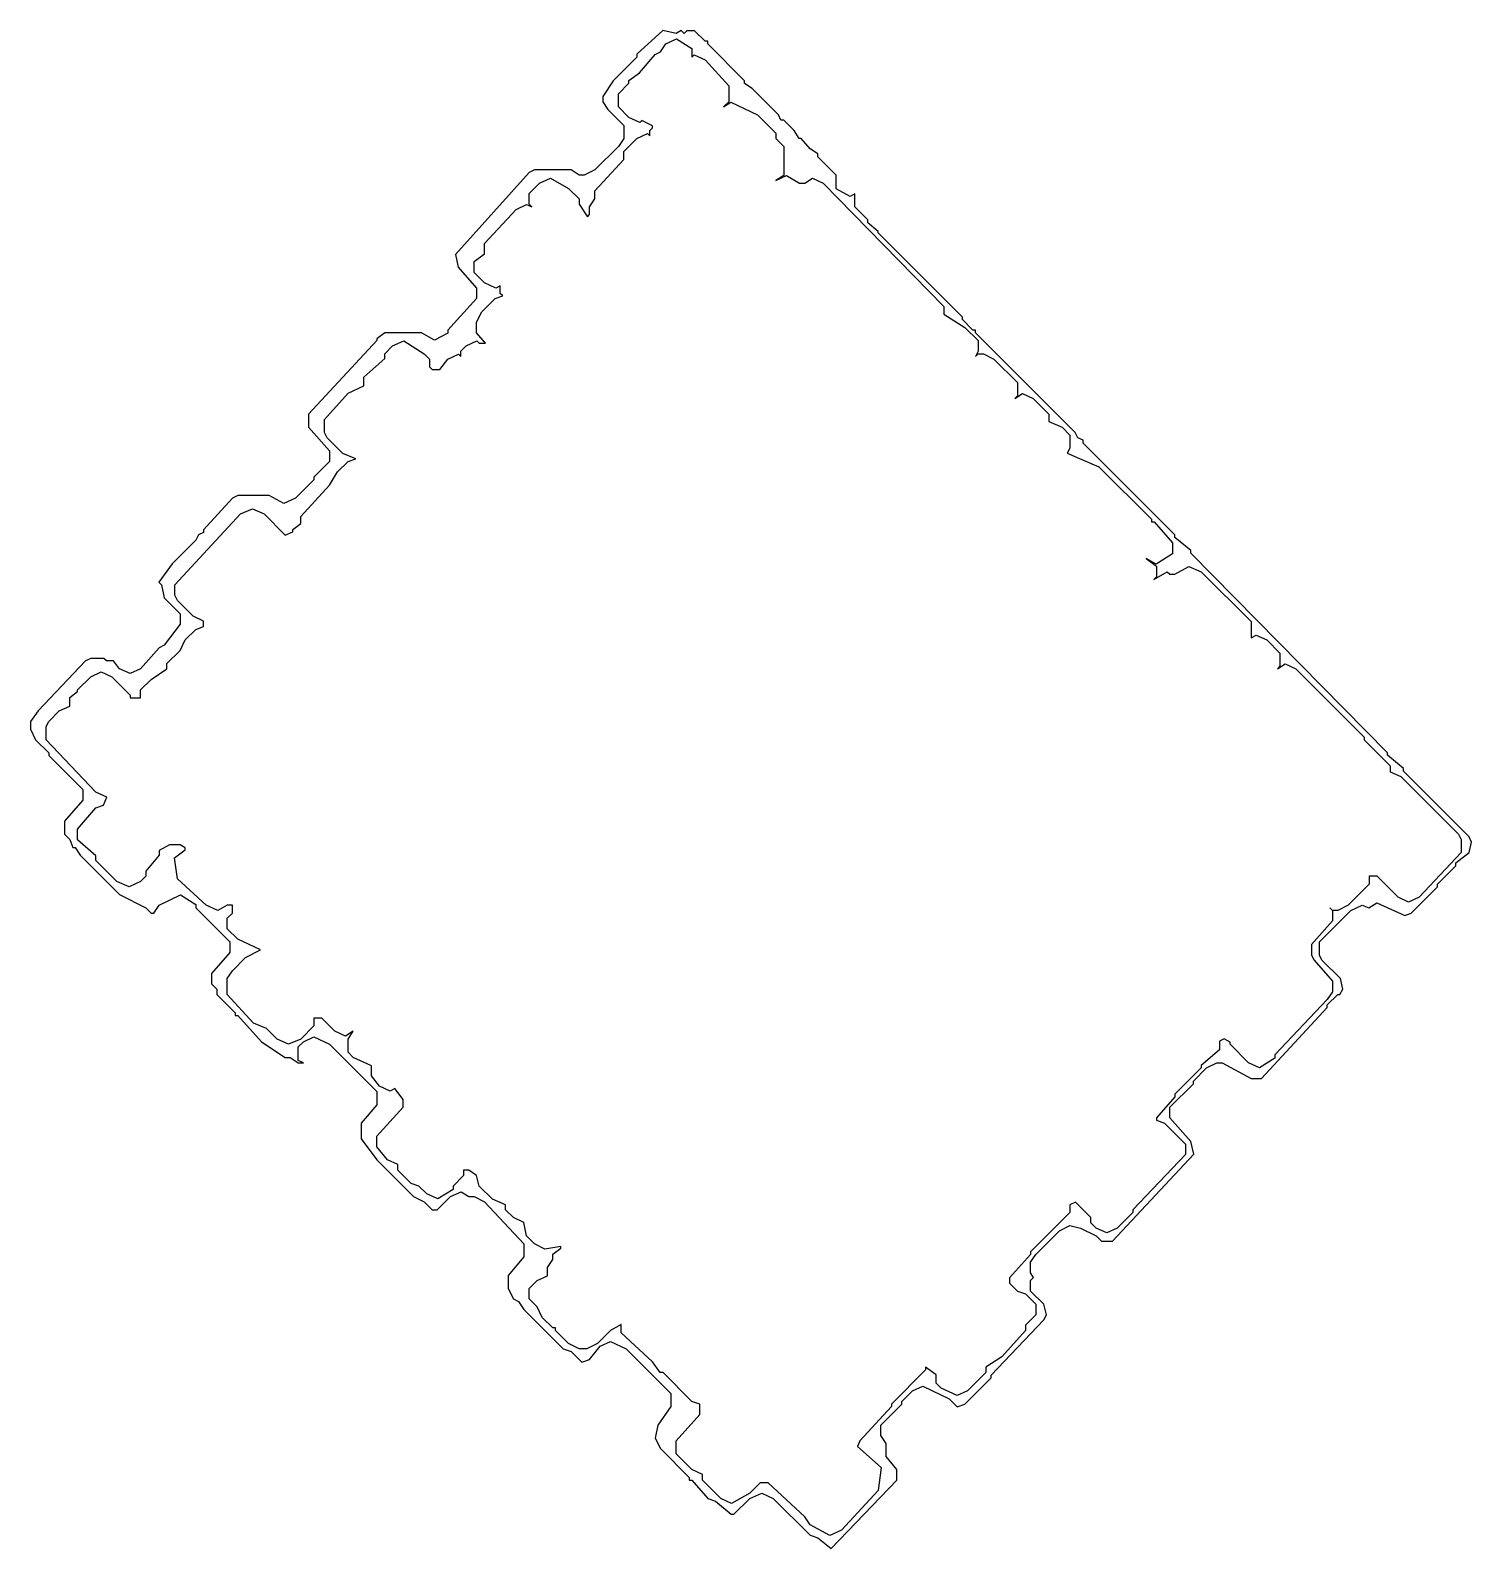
# Model space of a CAD drawing. Header units: millimetres. Extents: x 38 to 176, y 91 to 236.
import ezdxf

# ---------------------------------------------------------------- set-up
doc = ezdxf.new("R2010")
doc.units = ezdxf.units.MM
doc.layers.add('HOLES', color=1, linetype='CONTINUOUS')
doc.layers.add('OUTER', color=3, linetype='CONTINUOUS')

msp = doc.modelspace()

# ---------------------------------------------------------------- linework, layer by layer
at = {"layer": 'HOLES'}
msp.add_lwpolyline([(100.038314, 234.975743), (101.5, 234.062905), (101.5, 233.25), (101.720982, 233.470982), (102.75, 233), (105, 230.5), (105, 229), (104.5, 228.5), (105.218348, 228.9622), (107.75, 227.75), (109.5, 226), (109.5, 225.5), (110.25, 224.75), (110.25, 221.976675), (109.5, 221.5), (110.51257, 221.962552), (111.75, 221.25), (112.25, 221.25), (112.977307, 221.717738), (114, 221.25), (125.5, 209.5), (125.5, 208.764166), (127.5, 207.5), (128.75, 206.25), (128.75, 205.25), (128.5, 204.75), (128.75, 205), (129.25, 205), (130.25, 204.5), (132.5, 202.25), (132.5, 201), (132.25, 200.75), (132.977307, 201.217738), (134, 200.75), (135.5, 199.25), (135.5, 198.540407), (136.75, 198), (137.5, 197.25), (137.5, 196), (137.217595, 195.53375), (140.25, 194.25), (145.25, 189.25), (145.25, 189), (145.514845, 189), (147.25, 187), (147.25, 185.937086), (145.700349, 184.969313), (144.75, 185.5), (145.75, 184.776902), (145.75, 183.75), (145.5, 183.5), (146.769675, 184.230325), (147, 184), (147.5, 184), (148.819822, 184.757964), (150, 184.25), (154.75, 179.5), (154.75, 177.94954), (155.239481, 178.211502), (156.25, 177.75), (157.5, 176.5), (157.5, 175.25), (157.25, 175), (157.977307, 175.467738), (159, 175), (165.5, 168.5), (165.5, 168.25), (168, 165.75), (168, 165.206114), (169, 164.75), (174.5, 159.25), (174.75, 158.75), (174.75, 157.5), (170.75, 153.25), (169.75, 152.793886), (168.75, 153.25), (166.75, 155.25), (166, 155.25), (166, 154.5), (164, 152.5), (163, 152), (162.5, 152), (162.25, 152.25), (162.5, 152), (162.5, 151), (160.5, 148.75), (160.5, 147.75), (160.75, 147.25), (162.5, 145.25), (162.5, 144.25), (162, 143.5), (157, 138.25), (157, 137.937094), (155.538318, 137.024258), (154.5, 137.5), (152.75, 139.25), (152.75, 139.449532), (152.172136, 139.758796), (151.75, 139.532876), (151.75, 138.728485), (150, 137.234886), (150, 137), (147.5, 134.5), (147.5, 134.25), (145.75, 132.25), (145.75, 132.03033), (146.5, 131.75), (148.5, 129.75), (148.5, 128.75), (143.5, 123.5), (143.5, 123.25), (142, 121.75), (141, 121.293886), (140, 121.75), (139.5, 122.25), (139.5, 122.75), (138.021415, 124.228585), (137.5, 123.949532), (137.5, 123.25), (133.75, 119.5), (133.75, 119.25), (131.75, 117), (131.75, 116.5), (132.5, 115.75), (133.25, 115.5), (134.25, 114.5), (134.25, 113.5), (133.25, 112.5), (133.25, 112), (131, 109.5), (129.5, 108.497147), (129.5, 108), (127.75, 106.25), (126.754959, 105.796426), (125.25, 106.5), (124.75, 107), (124.75, 107.776902), (123.75, 108.506854), (123.75, 108.25), (120.5, 105), (120.5, 104.75), (117.5, 101.5), (117.264626, 100.965914), (119.519307, 98.950661), (119.25, 96.75), (115.75, 93), (114.63112, 92.482992), (112.75, 93.5), (112.25, 94.25), (108.75, 97.5), (108, 97.5), (107, 96.5), (105.275756, 95.530693), (104.25, 96), (102.5, 97.75), (102.5, 98.293886), (101.5, 98.75), (100, 100.25), (100, 101.5), (102.25, 104), (102.25, 104.96967), (101.5, 105.25), (98.75, 108), (98.482706, 108), (97.75, 109), (94.75, 111.764678), (94.75, 112.559017), (93.75, 112), (92.5, 110.75), (91.5, 110.25), (90.75, 110.25), (89.75, 110.75), (88.5, 112), (88.5, 112.25), (88.25, 112.25), (87.25, 113.25), (86.75, 114.25), (86, 115), (86, 116), (86.75, 116.75), (87.75, 117.206114), (87.75, 118), (88.25, 118.75), (88.25, 119.273317), (89, 119.83134), (89, 120.005666), (87.5, 119.75), (86.5, 120.25), (85.75, 121), (85.506245, 122.290687), (84.5, 122.75), (83.75, 123.5), (83.75, 123.959593), (82.5, 124.5), (81.25, 125.75), (81, 126.75), (80.25, 127.25), (79.75, 127.25), (79.75, 126.75), (78.75, 125.75), (78.75, 125.437099), (77.288314, 124.524261), (76.25, 125), (75.5, 125.75), (74.75, 126), (73.5, 127.25), (73.5, 127.793886), (72.5, 128.25), (71.5, 129.5), (71.5, 130.5), (74, 133.25), (74, 134), (73.218581, 135.033653), (72.760512, 134.788502), (71.75, 135.25), (71, 136.25), (71, 137.204453), (69.25, 138), (68.75, 138.5), (68.75, 139.75), (69.25, 140.5), (68.522693, 140.032262), (67.5, 140.5), (66.25, 141.75), (65.5, 141.75), (65.5, 141), (64.25, 139.75), (63.086288, 139.249687), (62, 139.75), (61, 140.75), (59.75, 141.25), (57.25, 144), (57.25, 145.5), (57.75, 146.25), (59, 147.5), (60.414105, 148.24318), (58.25, 149.25), (57.25, 150.25), (57.25, 151.25), (57.75, 151.75), (57.75, 152.5), (57.25, 152.5), (56.347618, 151.993883), (55.25, 152.5), (52.5, 155), (52.226013, 157.009393), (53.25, 157.756854), (53.25, 157.949532), (52.75, 158.25), (51.75, 158.25), (50.75, 157.69388), (50.75, 157.25), (49.5, 155.75), (49.5, 155.25), (49, 154.75), (47.913712, 154.249687), (46.75, 154.75), (44.75, 156.75), (44.75, 157.206405), (43, 158.728471), (43, 159.75), (44.75, 161.75), (45.478553, 162.021447), (45.790018, 162.773388), (44.75, 163.25), (40, 168.25), (40, 169.5), (40.25, 170), (41.25, 171), (42.25, 171.456114), (42.25, 172.273322), (43, 172.831345), (43, 173), (44.25, 174.25), (45.25, 174.706114), (46.25, 174.25), (48, 172.5), (48, 172.25), (49, 172.25), (49, 173), (50, 174), (51.5, 175.002856), (51.5, 175.5), (52.75, 176.75), (53.25, 177.75), (54.25, 178.75), (55, 179.03033), (55, 179.543886), (54, 180), (52.5, 181.5), (52.25, 182), (52.25, 183), (58.5, 189.75), (59.663712, 190.250313), (60.75, 189.75), (62.771447, 187.728553), (63.5, 188.03033), (63.5, 188.273322), (64.25, 188.831345), (64.25, 189.5), (67, 192.5), (67.75, 193.75), (68.75, 194.75), (69.5, 195), (68.25, 195.5), (66.75, 197), (66.5, 197.5), (66.5, 198.75), (68.75, 201.25), (70.25, 201.951064), (70.25, 202.769364), (72.25, 204.549381), (72.25, 205), (73, 205.75), (74.049698, 206.231571), (76, 205), (76.5, 204.5), (76.5, 203.75), (76.75, 203.5), (77.493146, 203.5), (78.25, 204.5), (79.279021, 204.970979), (79.5, 204.75), (79.5, 205.25), (80, 205.75), (81.029021, 206.220979), (81.25, 206), (81.844791, 206), (81, 207), (81, 208), (81.5, 209), (82.75, 210.25), (83.478553, 210.521447), (83.25, 210.75), (83.25, 211.467132), (82.840075, 211.247747), (81.75, 211.75), (80.75, 212.75), (80.75, 213.776902), (81.75, 214.506854), (81.75, 215.5), (84.75, 218.75), (85.760519, 219.211502), (86.25, 219), (86, 219.25), (86, 220.25), (87, 221.25), (88.025756, 221.719307), (89.75, 220.75), (90.75, 219.75), (90.75, 219.25), (91.539875, 218.039875), (91.75, 218.25), (91.75, 219), (92.25, 219.75), (92.25, 220.5), (95, 223.5), (95, 224.25), (96.25, 225.5), (97.279021, 225.970979), (97.5, 225.75), (97.5, 226.25), (97.75, 226.5), (97.75, 226.69388), (96.720979, 227.220979), (96.529021, 227.029021), (95.5, 227.5), (94.5, 228.5), (94.5, 229.75), (95.5, 230.75), (95.5, 231.017288), (96.5, 231.75), (98, 233.5), (98.5, 233.75), (99, 234.5)], close=True, dxfattribs=at)
at = {"layer": 'OUTER'}
msp.add_lwpolyline([(98.734681, 235.793092), (96.25, 233.515956), (96.25, 233.25), (94, 231), (93, 229.5), (93, 229), (93.5, 228.25), (95, 226.75), (95, 225.5), (94.5, 224.75), (92.25, 222.5), (91.25, 222), (90.75, 222), (90, 222.5), (86.5, 222.5), (86, 222.25), (78.972055, 214.446353), (79.25, 213.25), (81, 211.25), (81, 210.25), (78.25, 207.25), (78.25, 206.96948), (77, 206.28052), (75.75, 207), (72.25, 207), (71.5, 206.418652), (71.5, 206.25), (65, 199.25), (65, 198), (67, 195.75), (67, 194.75), (65.5, 193.25), (65.5, 193), (63.75, 191.25), (62.649749, 190.742534), (61.25, 191.5), (58.25, 191.5), (57.75, 191.25), (55, 188.25), (55, 187.967132), (54.5, 187.75), (54.25, 187.25), (52, 185), (50.74068, 183.25932), (51, 183), (51.25, 181.75), (52.75, 180.25), (52.75, 179.25), (51.25, 177.25), (50.75, 177), (49, 175), (48, 174.543886), (47, 175), (46.418656, 175.75), (45.75, 175.75), (45.5, 176), (44.25, 176), (43.75, 175.75), (39.25, 171), (38.5, 170), (38.5, 169.25), (39, 168.25), (40.25, 167), (40.25, 166.75), (43.5, 163.5), (43.5, 162.5), (41.75, 160.5), (41.75, 159.25), (42.25, 158.75), (42.53033, 158), (42.773315, 158), (43.25, 157.25), (47, 153.5), (49.5, 152.25), (50, 151.75), (50.268237, 151.75), (50.75, 152.5), (52.795647, 153.471162), (54.25, 152.562904), (54.25, 152.25), (57.5, 149), (57.5, 148), (55.75, 146), (55.75, 145), (56.25, 144.5), (56.25, 144), (58, 142.25), (58, 142), (58.26909, 142), (60.5, 139.5), (62.75, 138), (63.25, 138), (64, 137.5), (64.5, 137.5), (64, 137.717124), (64, 139), (64.5, 139.5), (65.495041, 139.953574), (67, 139.25), (71.5, 134.75), (71.5, 133.5), (70, 131.75), (70, 130.25), (71.5, 128.25), (75, 124.75), (76, 124.25), (76.75, 123.5), (77.25, 123.5), (78.5, 124.75), (79.522693, 125.217738), (80.25, 124.75), (80.75, 124.75), (81.75, 124.25), (85.5, 120.25), (85.5, 119), (84, 117.25), (84, 116), (84.5, 115), (85, 114.75), (85.5, 114), (89.25, 110.25), (90, 110), (91.021447, 108.978553), (91.75, 109.25), (92.75, 110.5), (93.745041, 110.953574), (95.25, 110.25), (99.5, 106), (99.5, 104.75), (98.25, 103), (98, 101.75), (98.5, 100.75), (101.25, 98), (101.25, 97.75), (101.480216, 97.75), (103, 96), (103.75, 95.75), (105.25, 94.5), (105.5, 94.5), (107, 96), (108.163712, 96.500313), (109.25, 96), (112.75, 92.5), (113.5, 92.25), (114.745833, 91.229212), (121, 97.75), (121, 98.75), (120, 100), (120, 101.25), (119.5, 102), (119.5, 103), (121.5, 105), (121.5, 105.25), (122.5, 106.25), (123.490317, 106.701154), (126, 105.5), (126.771447, 104.728553), (127.5, 105), (130, 107.5), (130, 107.75), (135, 113), (135.25, 113.5), (135, 114.5), (133.75, 115.75), (133.75, 116.75), (134.032874, 117.032874), (133.75, 117.5), (133.75, 118.5), (134.25, 119.25), (136.5, 121.5), (137.5, 122), (138.5, 121.75), (140, 121), (140.5, 120.5), (141.549497, 120.5), (149.283203, 128.779705), (149, 130), (147, 132.25), (147, 133.25), (149.25, 135.5), (149.25, 135.75), (150.5, 137), (151.5, 137.5), (152, 137.5), (154.75, 136), (155.746137, 136), (162, 142.75), (162, 143), (163, 144), (163.199532, 144), (163.5, 144.5), (163.25, 145.5), (161.5, 147.25), (161.25, 147.75), (161.25, 149), (164.25, 152), (165.330108, 152.497148), (165.95295, 152.239159), (166.717192, 152.711486), (169.372845, 151.520554), (170, 151.75), (172.5, 154.25), (172.5, 154.5), (174.25, 156.25), (174.25, 156.526329), (175.5, 157.5), (175.75, 158.5), (175.5, 159), (169.25, 165.25), (169.25, 165.523971), (167.75, 166.785617), (167.75, 167), (149, 186), (149, 186.269264), (147.5, 187.502931), (147.5, 187.75), (138.75, 196.5), (138.75, 196.782868), (138.25, 197), (138, 197.5), (128.5, 207), (128.5, 207.25), (128.25, 207.25), (127.25, 208.25), (127.25, 208.5), (119.25, 216.5), (119.25, 216.655209), (118.25, 217.482712), (118.25, 217.75), (117, 219), (117, 220.217132), (116.574543, 219.989434), (115.25, 220.71948), (115.25, 222), (113.5, 223.75), (113.5, 224.023325), (112.75, 224.5), (111.905209, 225.5), (111.726675, 225.5), (111.25, 226.25), (110.25, 227.25), (109.967132, 227.25), (109.75, 227.75), (107.25, 230.25), (106.5, 230.726675), (106.5, 231), (103, 234.5), (103, 234.75), (102.75, 234.75), (101.75, 235.75), (101, 235.75), (100.75, 235.5), (100.467128, 235.782872), (100, 235.5)], close=True, dxfattribs=at)

doc.saveas('drawing.dxf')
